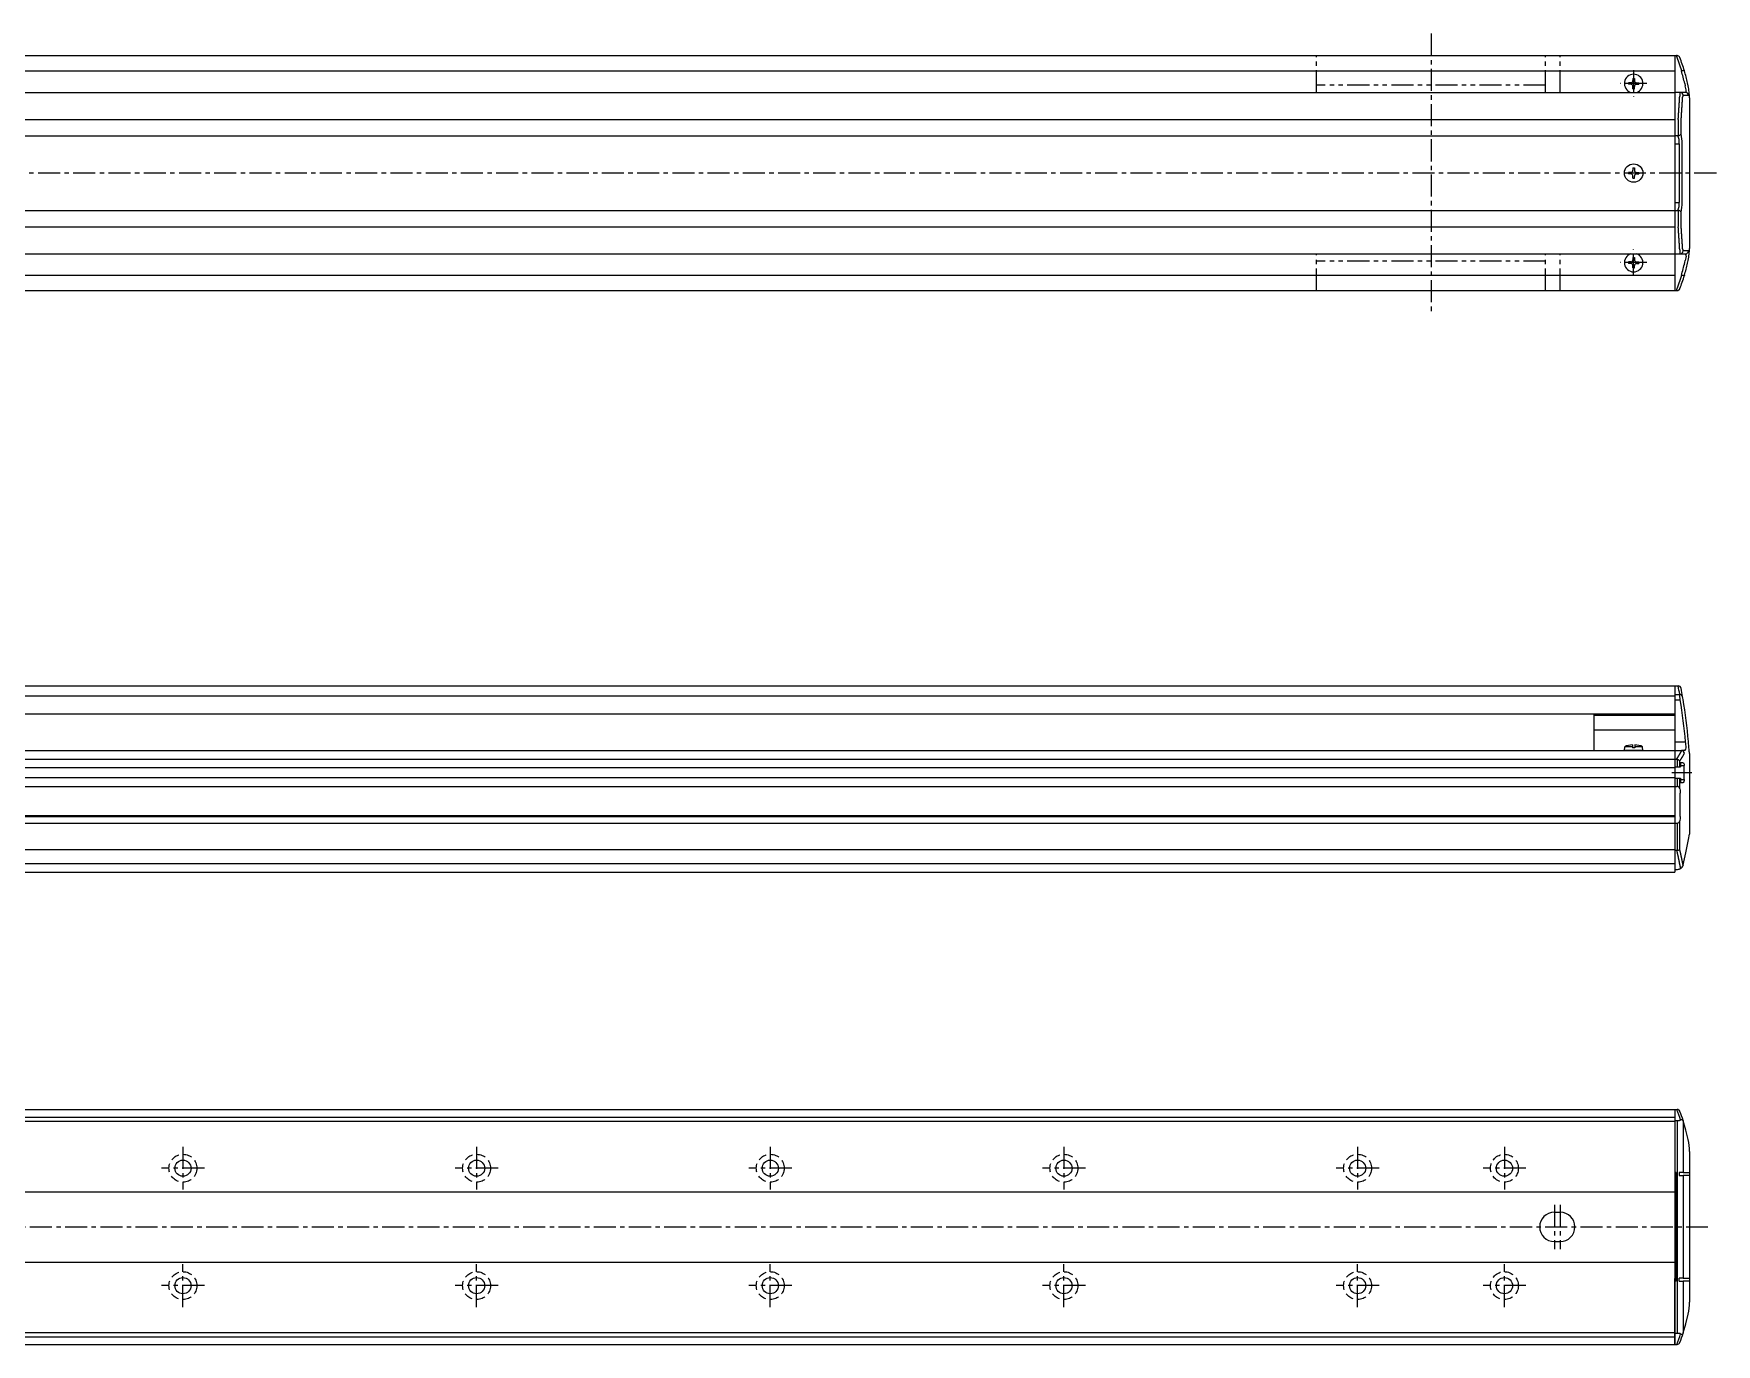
# Model space of a CAD drawing. Extents: x -463 to 683, y 41 to 537.
# Drawn here: x 110 to 683, y 90 to 537 of the extents above; entities that cross this region are included whole.
import ezdxf

# ---------------------------------------------------------------- set-up
doc = ezdxf.new("R2010")
doc.units = 0
for name, pattern in [('CENTER', [12, 7.5, -1.5, 1.5, -1.5]), ('DASHED', [4.5, 3, -1.5]), ('PHANTOM', [15, 7.5, -1.5, 1.5, -1.5, 1.5, -1.5])]:
    doc.linetypes.add(name, pattern=pattern)
doc.layers.get('0').update_dxf_attribs({"linetype": 'CONTINUOUS'})
doc.layers.add('CENTER', color=1, linetype='CENTER')

# ---------------------------------------------------------------- blocks, each defined once
blk = doc.blocks.new('DTL0004')
at = {"color": 0, "linetype": 'CONTINUOUS'}
for p, q in [((-3.15, 0), (-3.04, 1.3)), ((3.15, 0), (-3.15, 0)), ((-0.4, 1.3), (-3.04, 1.3)), ((-0.4, 1.89), (-0.4, 0.9)), ((0.4, 0.9), (-0.4, 0.9)), ((0.4, 1.89), (0.4, 0.9)), ((3.04, 1.3), (0.4, 1.3)), ((3.15, 0), (3.04, 1.3))]:
    blk.add_line(p, q, dxfattribs=at)
for start, end in [(92.87228, 112.35653), (67.64347, 87.12772)]:
    blk.add_arc((0, -6.08), 7.98, start, end, dxfattribs=at)
at = {"color": 0}
blk.add_point((0, 0), dxfattribs=at)
blk.add_point((0, 0), dxfattribs=at)

msp = doc.modelspace()

# ---------------------------------------------------------------- linework, layer by layer
at = {"color": 7, "linetype": 'CONTINUOUS'}
for p, q in [((-263.52, 529.44), (668.48, 529.44)), ((668.48, 529.44), (668.48, 449.44)), ((668.48, 529.44), (669.07, 529.44)), ((669.26, 529.44), (669.07, 529.44)), ((-25.52, 524.24), (668.48, 524.24)), ((654.23, 521.69), (654.23, 520.93)), ((654.23, 521.69), (654.73, 521.69)), ((654.73, 521.69), (654.73, 520.93)), ((670.87, 524.26), (670.73, 524.24)), ((-263.52, 516.94), (668.48, 516.94)), ((-25.52, 516.94), (668.48, 516.94)), ((652.73, 520.19), (652.73, 519.69)), ((653.48, 520.19), (652.73, 520.19)), ((653.48, 519.69), (652.73, 519.69)), ((654.23, 518.19), (654.23, 518.94)), ((654.23, 518.19), (654.73, 518.19)), ((654.73, 518.19), (654.73, 518.94)), ((655.48, 520.19), (656.23, 520.19)), ((655.48, 519.69), (656.23, 519.69)), ((656.23, 520.19), (656.23, 519.69)), ((672.15, 516.94), (668.48, 516.94)), ((671.32, 515.94), (673.15, 515.94)), ((671.87, 519.94), (672.08, 519.2)), ((673.06, 519.16), (672.85, 520.16)), ((673.39, 517.05), (673.38, 517.06)), ((673.48, 515.09), (673.48, 463.79)), ((-263.52, 507.71), (668.48, 507.71)), ((669.66, 507.69), (669.67, 507.69)), ((669.67, 507.69), (669.67, 502.19)), ((670.66, 502.78), (670.66, 507.51)), ((-263.52, 502.17), (668.48, 502.17)), ((668.48, 502.19), (669.56, 502.19)), ((668.48, 499.44), (670, 499.44)), ((669.67, 502.19), (669.56, 502.19)), ((670, 499.44), (670, 479.44)), ((670.98, 479.44), (670.98, 499.44)), ((652.73, 489.69), (652.73, 489.19)), ((653.48, 489.69), (652.73, 489.69)), ((653.48, 489.19), (652.73, 489.19)), ((654.23, 491.19), (654.23, 490.43)), ((654.23, 491.19), (654.73, 491.19)), ((654.23, 487.69), (654.23, 488.44)), ((654.23, 487.69), (654.73, 487.69)), ((654.73, 491.19), (654.73, 490.43)), ((654.73, 487.69), (654.73, 488.44)), ((655.48, 489.69), (656.23, 489.69)), ((655.48, 489.19), (656.23, 489.19)), ((656.23, 489.69), (656.23, 489.19)), ((-263.52, 476.7), (668.48, 476.7)), ((668.48, 479.44), (670, 479.44)), ((668.48, 476.69), (669.56, 476.69)), ((669.56, 476.69), (669.67, 476.68)), ((669.67, 476.68), (669.67, 471.19)), ((670.66, 471.36), (670.66, 476.1)), ((-263.52, 471.17), (668.48, 471.17)), ((669.67, 471.19), (669.66, 471.19)), ((-261.52, 461.94), (670.48, 461.94)), ((-25.52, 461.94), (668.48, 461.94)), ((652.73, 459.19), (652.73, 458.69)), ((653.48, 459.19), (652.73, 459.19)), ((653.48, 458.69), (652.73, 458.69)), ((654.23, 460.69), (654.23, 459.93)), ((654.23, 460.69), (654.73, 460.69)), ((654.73, 460.69), (654.73, 459.93)), ((655.48, 459.19), (656.23, 459.19)), ((655.48, 458.69), (656.23, 458.69)), ((656.23, 459.19), (656.23, 458.69)), ((668.48, 461.94), (672.15, 461.94)), ((673.15, 462.94), (671.32, 462.94)), ((671.87, 458.94), (672.08, 459.67)), ((672.85, 458.72), (673.06, 459.71)), ((673.38, 461.81), (673.39, 461.82)), ((-25.52, 454.64), (668.48, 454.64)), ((654.23, 457.19), (654.23, 457.94)), ((654.23, 457.19), (654.73, 457.19)), ((654.73, 457.19), (654.73, 457.94)), ((670.87, 454.61), (670.73, 454.63)), ((-263.52, 449.44), (668.48, 449.44)), ((668.48, 449.44), (669.07, 449.44)), ((669.07, 449.44), (669.26, 449.44)), ((-25.52, 314.76), (668.48, 314.76)), ((-25.52, 311.4), (668.48, 311.4)), ((668.48, 314.76), (668.48, 252.26)), ((668.48, 314.76), (668.48, 305.26)), ((668.48, 314.76), (669.66, 314.76)), ((668.48, 314.76), (668.48, 305.26)), ((668.48, 311.87), (670.18, 311.87)), ((668.48, 309.99), (670.33, 309.99)), ((669.67, 314.76), (669.66, 314.76)), ((-25.52, 305.26), (668.48, 305.26)), ((640.98, 305.26), (640.98, 292.76)), ((640.98, 304.79), (668.48, 304.79)), ((640.98, 299.8), (668.48, 299.8)), ((-263.52, 292.76), (668.48, 292.76)), ((668.48, 295.76), (672.15, 295.76)), ((668.48, 292.76), (670.73, 292.76)), ((668.48, 292.76), (668.48, 251.26)), ((671.87, 292.76), (670.73, 292.76)), ((670.73, 292.76), (670.87, 292.75)), ((672.08, 292.85), (671.87, 292.76)), ((673.38, 293.08), (673.39, 293.06)), ((-263.52, 289.76), (668.48, 289.76)), ((-263.52, 287.01), (668.48, 287.01)), ((668.48, 289.76), (669.07, 289.76)), ((668.48, 287.16), (670.45, 287.16)), ((669.07, 289.76), (669.26, 289.74)), ((669.26, 289.74), (669.26, 287.16)), ((670.2, 287.16), (670.2, 289.18)), ((671.4, 288.61), (670.45, 288.61)), ((670.45, 288.61), (670.45, 287.16)), ((670.45, 287.61), (671.71, 287.61)), ((671.71, 282.91), (671.71, 287.61)), ((673.48, 291.76), (673.48, 264.26)), ((-263.52, 283.51), (668.48, 283.51)), ((668.48, 283.36), (670.45, 283.36)), ((669.26, 283.36), (669.26, 280.49)), ((670.2, 279.69), (670.2, 283.36)), ((670.45, 283.36), (670.45, 281.91)), ((670.45, 282.91), (671.71, 282.91)), ((670.45, 281.91), (671.4, 281.91)), ((-263.52, 280.49), (668.48, 280.49)), ((668.48, 280.49), (669.26, 280.49)), ((670.34, 270.26), (670.34, 278.26)), ((-263.52, 270.56), (668.48, 270.56)), ((-263.52, 270.26), (668.48, 270.26)), ((-263.52, 268.02), (668.48, 268.02)), ((668.48, 268.02), (669.26, 268.02)), ((669.26, 268.02), (669.26, 258.76)), ((670.2, 259.03), (670.2, 268.83)), ((-263.52, 259.03), (668.48, 259.03)), ((668.48, 258.76), (669.21, 258.76)), ((669.26, 258.76), (669.21, 258.76)), ((-263.52, 254.26), (668.48, 254.26)), ((668.48, 252.26), (669.43, 252.26)), ((671.37, 253.79), (671.33, 253.65)), ((-263.52, 251.26), (668.48, 251.26)), ((-263.52, 170.47), (668.48, 170.47)), ((-263.52, 167.87), (668.48, 167.87)), ((-263.52, 166.47), (668.48, 166.47)), ((668.48, 170.47), (668.48, 90.47)), ((668.48, 170.47), (668.48, 148.02)), ((668.48, 170.47), (669.21, 170.47)), ((668.48, 166.72), (669.43, 166.72)), ((669.21, 170.47), (669.26, 170.47)), ((669.43, 94.23), (669.43, 166.72)), ((671.33, 166.68), (671.37, 166.56)), ((671.37, 166.56), (671.37, 148.97)), ((673.48, 156.12), (673.48, 104.82)), ((668.93, 148.97), (668.48, 148.97)), ((668.48, 148.02), (668.93, 148.02)), ((668.93, 148.97), (668.93, 111.97)), ((671.37, 148.97), (669.98, 148.97)), ((669.98, 148.97), (669.98, 147.97)), ((669.98, 147.97), (671.37, 147.97)), ((671.37, 148.97), (673.31, 148.97)), ((671.37, 147.97), (671.37, 112.97)), ((673.31, 147.97), (671.37, 147.97)), ((673.31, 148.97), (673.48, 148.92)), ((673.48, 147.91), (673.31, 147.97)), ((-263.52, 142.47), (668.48, 142.47)), ((627.48, 135.47), (629.48, 135.47)), ((627.48, 125.47), (629.48, 125.47)), ((-263.52, 118.47), (668.48, 118.47)), ((668.93, 112.93), (668.48, 112.92)), ((668.48, 90.47), (668.48, 112.92)), ((668.93, 111.97), (668.48, 111.97)), ((671.37, 112.97), (669.98, 112.97)), ((669.98, 111.97), (669.98, 112.97)), ((669.98, 111.97), (671.37, 111.97)), ((671.37, 112.97), (673.31, 112.97)), ((671.37, 111.97), (671.37, 94.39)), ((673.31, 111.97), (671.37, 111.97)), ((673.31, 112.97), (673.48, 113.04)), ((673.48, 112.03), (673.31, 111.97)), ((-263.52, 94.47), (668.48, 94.47)), ((-263.52, 93.07), (668.48, 93.07)), ((668.48, 94.23), (669.43, 94.23)), ((671.37, 94.39), (671.33, 94.27)), ((-263.52, 90.47), (668.48, 90.47)), ((668.48, 90.47), (669.21, 90.47)), ((669.26, 90.47), (669.21, 90.47))]:
    msp.add_line(p, q, dxfattribs=at)
at = {"color": 3, "linetype": 'PHANTOM'}
for p, q in [((546.48, 516.94), (546.48, 529.44)), ((624.48, 516.94), (624.48, 529.44)), ((629.48, 516.94), (629.48, 529.44)), ((624.48, 519.44), (546.48, 519.44)), ((546.48, 449.44), (546.48, 461.94)), ((624.48, 459.44), (546.48, 459.44)), ((624.48, 449.44), (624.48, 461.94)), ((629.48, 449.44), (629.48, 461.94))]:
    msp.add_line(p, q, dxfattribs=at)
at = {"color": 7, "linetype": 'CONTINUOUS'}
for points in [[(671.77, 524.26), (671.77, 524.26), (671.75, 524.28), (671.65, 524.34), (671.45, 524.35), (671.18, 524.32), (670.87, 524.26)], [(672.39, 517.74), (672.29, 518.3), (672.08, 519.2)], [(672.39, 461.13), (672.29, 460.57), (672.08, 459.67)], [(671.77, 454.61), (671.77, 454.61), (671.75, 454.59), (671.65, 454.53), (671.45, 454.52), (671.18, 454.55), (670.87, 454.61)], [(670.33, 309.99), (670.3, 310.42), (670.25, 311.04), (670.2, 311.54), (670.18, 311.87)], [(672.08, 292.85), (672.29, 293.25), (672.39, 293.71)], [(671.4, 288.61), (671.41, 288.61), (671.51, 288.54), (671.6, 288.37), (671.67, 288.13), (671.71, 287.83), (671.71, 287.61)], [(671.71, 282.91), (671.71, 282.81), (671.68, 282.49), (671.62, 282.2), (671.53, 282), (671.42, 281.91), (671.4, 281.91)], [(670.2, 279.69), (670.28, 279.2), (670.34, 278.26)], [(670.34, 270.26), (670.32, 269.71), (670.2, 268.83)], [(671.37, 253.79), (672.29, 257.88), (673.06, 261.84)], [(671.33, 166.68), (671.28, 166.78), (671.14, 166.91), (670.88, 166.97), (670.49, 166.9)], [(673.06, 160.2), (672.29, 163.47), (671.37, 166.56)], [(671.37, 94.39), (672.29, 97.48), (673.06, 100.75)], [(670.49, 94.05), (670.7, 93.99), (671, 93.99), (671.23, 94.1), (671.33, 94.27)]]:
    msp.add_lwpolyline(points, dxfattribs=at)
for points in [[(669.66, 507.68, 0), (669.67, 507.75, 0), (669.67, 507.81, 0), (669.68, 507.87, 0), (669.68, 507.93, 0), (669.68, 507.99, 0), (669.69, 508.06, 0), (669.69, 508.12, 0), (669.7, 508.18, 0), (669.7, 508.24, 0), (669.7, 508.3, 0), (669.71, 508.37, 0), (669.71, 508.43, 0), (669.72, 508.49, 0), (669.72, 508.55, 0), (669.73, 508.61, 0), (669.73, 508.68, 0), (669.73, 508.74, 0), (669.74, 508.8, 0), (669.74, 508.86, 0), (669.75, 508.92, 0), (669.75, 508.99, 0), (669.75, 509.05, 0), (669.76, 509.11, 0), (669.76, 509.17, 0), (669.77, 509.23, 0), (669.77, 509.29, 0), (669.77, 509.36, 0), (669.78, 509.42, 0), (669.78, 509.48, 0), (669.79, 509.54, 0), (669.79, 509.6, 0), (669.8, 509.67, 0), (669.8, 509.73, 0), (669.8, 509.79, 0), (669.81, 509.85, 0), (669.81, 509.91, 0), (669.82, 509.98, 0), (669.82, 510.04, 0), (669.82, 510.1, 0), (669.83, 510.16, 0), (669.83, 510.22, 0), (669.84, 510.29, 0), (669.84, 510.35, 0), (669.84, 510.41, 0), (669.85, 510.47, 0), (669.85, 510.53, 0), (669.86, 510.6, 0), (669.86, 510.66, 0), (669.86, 510.72, 0), (669.87, 510.78, 0), (669.87, 510.84, 0), (669.88, 510.91, 0), (669.88, 510.97, 0), (669.88, 511.03, 0), (669.89, 511.09, 0), (669.89, 511.15, 0), (669.9, 511.22, 0), (669.9, 511.28, 0), (669.9, 511.34, 0), (669.91, 511.4, 0), (669.91, 511.46, 0), (669.92, 511.53, 0), (669.92, 511.59, 0), (669.92, 511.65, 0), (669.93, 511.71, 0), (669.93, 511.77, 0), (669.94, 511.84, 0), (669.94, 511.9, 0), (669.94, 511.96, 0), (669.95, 512.02, 0), (669.95, 512.08, 0), (669.96, 512.15, 0), (669.96, 512.21, 0), (669.96, 512.27, 0), (669.97, 512.33, 0), (669.97, 512.39, 0), (669.98, 512.46, 0), (669.98, 512.52, 0), (669.98, 512.58, 0), (669.99, 512.64, 0), (669.99, 512.7, 0), (670, 512.77, 0), (670, 512.83, 0), (670, 512.89, 0), (670.01, 512.95, 0), (670.01, 513.01, 0), (670.02, 513.08, 0), (670.02, 513.14, 0), (670.02, 513.2, 0), (670.03, 513.26, 0), (670.03, 513.32, 0), (670.04, 513.39, 0), (670.04, 513.45, 0), (670.04, 513.51, 0), (670.05, 513.57, 0), (670.05, 513.63, 0), (670.06, 513.7, 0), (670.06, 513.76, 0), (670.06, 513.82, 0), (670.07, 513.88, 0), (670.07, 513.94, 0), (670.07, 514.01, 0), (670.08, 514.07, 0), (670.08, 514.13, 0), (670.09, 514.19, 0), (670.09, 514.25, 0), (670.09, 514.32, 0), (670.1, 514.38, 0), (670.1, 514.44, 0), (670.11, 514.5, 0), (670.11, 514.56, 0), (670.11, 514.63, 0), (670.12, 514.69, 0), (670.12, 514.75, 0), (670.13, 514.81, 0), (670.13, 514.87, 0), (670.13, 514.94, 0), (670.14, 515, 0), (670.14, 515.06, 0), (670.14, 515.12, 0), (670.15, 515.18, 0), (670.15, 515.25, 0), (670.16, 515.31, 0), (670.16, 515.37, 0), (670.16, 515.43, 0), (670.17, 515.49, 0), (670.17, 515.56, 0), (670.18, 515.62, 0)], [(670.66, 507.51, 0), (670.66, 507.57, 0), (670.67, 507.63, 0), (670.67, 507.69, 0), (670.67, 507.75, 0), (670.68, 507.81, 0), (670.68, 507.87, 0), (670.69, 507.93, 0), (670.69, 507.99, 0), (670.69, 508.05, 0), (670.7, 508.11, 0), (670.7, 508.18, 0), (670.71, 508.24, 0), (670.71, 508.3, 0), (670.72, 508.36, 0), (670.72, 508.42, 0), (670.72, 508.48, 0), (670.73, 508.54, 0), (670.73, 508.6, 0), (670.74, 508.66, 0), (670.74, 508.72, 0), (670.74, 508.78, 0), (670.75, 508.84, 0), (670.75, 508.9, 0), (670.76, 508.96, 0), (670.76, 509.02, 0), (670.76, 509.08, 0), (670.77, 509.15, 0), (670.77, 509.21, 0), (670.78, 509.27, 0), (670.78, 509.33, 0), (670.78, 509.39, 0), (670.79, 509.45, 0), (670.79, 509.51, 0), (670.8, 509.57, 0), (670.8, 509.63, 0), (670.8, 509.69, 0), (670.81, 509.75, 0), (670.81, 509.81, 0), (670.82, 509.87, 0), (670.82, 509.93, 0), (670.82, 509.99, 0), (670.83, 510.06, 0), (670.83, 510.12, 0), (670.84, 510.18, 0), (670.84, 510.24, 0), (670.84, 510.3, 0), (670.85, 510.36, 0), (670.85, 510.42, 0), (670.86, 510.48, 0), (670.86, 510.54, 0), (670.86, 510.6, 0), (670.87, 510.66, 0), (670.87, 510.72, 0), (670.88, 510.78, 0), (670.88, 510.84, 0), (670.88, 510.9, 0), (670.89, 510.97, 0), (670.89, 511.03, 0), (670.9, 511.09, 0), (670.9, 511.15, 0), (670.9, 511.21, 0), (670.91, 511.27, 0), (670.91, 511.33, 0), (670.91, 511.39, 0), (670.92, 511.45, 0), (670.92, 511.51, 0), (670.93, 511.57, 0), (670.93, 511.63, 0), (670.93, 511.69, 0), (670.94, 511.75, 0), (670.94, 511.82, 0), (670.95, 511.88, 0), (670.95, 511.94, 0), (670.95, 512, 0), (670.96, 512.06, 0), (670.96, 512.12, 0), (670.97, 512.18, 0), (670.97, 512.24, 0), (670.97, 512.3, 0), (670.98, 512.36, 0), (670.98, 512.42, 0), (670.99, 512.48, 0), (670.99, 512.54, 0), (670.99, 512.6, 0), (671, 512.67, 0), (671, 512.73, 0), (671, 512.79, 0), (671.01, 512.85, 0), (671.01, 512.91, 0), (671.02, 512.97, 0), (671.02, 513.03, 0), (671.02, 513.09, 0), (671.03, 513.15, 0), (671.03, 513.21, 0), (671.04, 513.27, 0), (671.04, 513.33, 0), (671.04, 513.39, 0), (671.05, 513.45, 0), (671.05, 513.52, 0), (671.05, 513.58, 0), (671.06, 513.64, 0), (671.06, 513.7, 0), (671.07, 513.76, 0), (671.07, 513.82, 0), (671.07, 513.88, 0), (671.08, 513.94, 0), (671.08, 514, 0), (671.09, 514.06, 0), (671.09, 514.12, 0), (671.09, 514.18, 0), (671.1, 514.24, 0), (671.1, 514.3, 0), (671.1, 514.37, 0), (671.11, 514.43, 0), (671.11, 514.49, 0), (671.12, 514.55, 0), (671.12, 514.61, 0), (671.12, 514.67, 0), (671.13, 514.73, 0), (671.13, 514.79, 0), (671.13, 514.85, 0), (671.14, 514.91, 0), (671.14, 514.97, 0), (671.15, 515.03, 0), (671.15, 515.09, 0), (671.15, 515.16, 0), (671.16, 515.22, 0), (671.16, 515.28, 0)], [(670.18, 463.25, 0), (670.17, 463.31, 0), (670.17, 463.38, 0), (670.16, 463.44, 0), (670.16, 463.5, 0), (670.16, 463.56, 0), (670.15, 463.62, 0), (670.15, 463.69, 0), (670.14, 463.75, 0), (670.14, 463.81, 0), (670.14, 463.87, 0), (670.13, 463.93, 0), (670.13, 464, 0), (670.13, 464.06, 0), (670.12, 464.12, 0), (670.12, 464.18, 0), (670.11, 464.24, 0), (670.11, 464.31, 0), (670.11, 464.37, 0), (670.1, 464.43, 0), (670.1, 464.49, 0), (670.09, 464.55, 0), (670.09, 464.62, 0), (670.09, 464.68, 0), (670.08, 464.74, 0), (670.08, 464.8, 0), (670.07, 464.86, 0), (670.07, 464.93, 0), (670.07, 464.99, 0), (670.06, 465.05, 0), (670.06, 465.11, 0), (670.06, 465.17, 0), (670.05, 465.24, 0), (670.05, 465.3, 0), (670.04, 465.36, 0), (670.04, 465.42, 0), (670.04, 465.48, 0), (670.03, 465.55, 0), (670.03, 465.61, 0), (670.02, 465.67, 0), (670.02, 465.73, 0), (670.02, 465.79, 0), (670.01, 465.86, 0), (670.01, 465.92, 0), (670, 465.98, 0), (670, 466.04, 0), (670, 466.1, 0), (669.99, 466.17, 0), (669.99, 466.23, 0), (669.98, 466.29, 0), (669.98, 466.35, 0), (669.98, 466.41, 0), (669.97, 466.48, 0), (669.97, 466.54, 0), (669.96, 466.6, 0), (669.96, 466.66, 0), (669.96, 466.72, 0), (669.95, 466.79, 0), (669.95, 466.85, 0), (669.94, 466.91, 0), (669.94, 466.97, 0), (669.94, 467.03, 0), (669.93, 467.1, 0), (669.93, 467.16, 0), (669.92, 467.22, 0), (669.92, 467.28, 0), (669.92, 467.34, 0), (669.91, 467.41, 0), (669.91, 467.47, 0), (669.9, 467.53, 0), (669.9, 467.59, 0), (669.9, 467.65, 0), (669.89, 467.72, 0), (669.89, 467.78, 0), (669.88, 467.84, 0), (669.88, 467.9, 0), (669.88, 467.96, 0), (669.87, 468.03, 0), (669.87, 468.09, 0), (669.86, 468.15, 0), (669.86, 468.21, 0), (669.86, 468.27, 0), (669.85, 468.34, 0), (669.85, 468.4, 0), (669.84, 468.46, 0), (669.84, 468.52, 0), (669.84, 468.58, 0), (669.83, 468.65, 0), (669.83, 468.71, 0), (669.82, 468.77, 0), (669.82, 468.83, 0), (669.82, 468.89, 0), (669.81, 468.96, 0), (669.81, 469.02, 0), (669.8, 469.08, 0), (669.8, 469.14, 0), (669.8, 469.2, 0), (669.79, 469.27, 0), (669.79, 469.33, 0), (669.78, 469.39, 0), (669.78, 469.45, 0), (669.77, 469.51, 0), (669.77, 469.58, 0), (669.77, 469.64, 0), (669.76, 469.7, 0), (669.76, 469.76, 0), (669.75, 469.82, 0), (669.75, 469.88, 0), (669.75, 469.95, 0), (669.74, 470.01, 0), (669.74, 470.07, 0), (669.73, 470.13, 0), (669.73, 470.19, 0), (669.73, 470.26, 0), (669.72, 470.32, 0), (669.72, 470.38, 0), (669.71, 470.44, 0), (669.71, 470.5, 0), (669.7, 470.57, 0), (669.7, 470.63, 0), (669.7, 470.69, 0), (669.69, 470.75, 0), (669.69, 470.81, 0), (669.68, 470.88, 0), (669.68, 470.94, 0), (669.68, 471, 0), (669.67, 471.06, 0), (669.67, 471.12, 0), (669.66, 471.18, 0)], [(671.16, 463.59, 0), (671.16, 463.65, 0), (671.15, 463.71, 0), (671.15, 463.78, 0), (671.15, 463.84, 0), (671.14, 463.9, 0), (671.14, 463.96, 0), (671.13, 464.02, 0), (671.13, 464.08, 0), (671.13, 464.14, 0), (671.12, 464.2, 0), (671.12, 464.26, 0), (671.12, 464.32, 0), (671.11, 464.38, 0), (671.11, 464.44, 0), (671.1, 464.5, 0), (671.1, 464.57, 0), (671.1, 464.63, 0), (671.09, 464.69, 0), (671.09, 464.75, 0), (671.09, 464.81, 0), (671.08, 464.87, 0), (671.08, 464.93, 0), (671.07, 464.99, 0), (671.07, 465.05, 0), (671.07, 465.11, 0), (671.06, 465.17, 0), (671.06, 465.23, 0), (671.05, 465.29, 0), (671.05, 465.35, 0), (671.05, 465.42, 0), (671.04, 465.48, 0), (671.04, 465.54, 0), (671.04, 465.6, 0), (671.03, 465.66, 0), (671.03, 465.72, 0), (671.02, 465.78, 0), (671.02, 465.84, 0), (671.02, 465.9, 0), (671.01, 465.96, 0), (671.01, 466.02, 0), (671, 466.08, 0), (671, 466.14, 0), (671, 466.2, 0), (670.99, 466.27, 0), (670.99, 466.33, 0), (670.99, 466.39, 0), (670.98, 466.45, 0), (670.98, 466.51, 0), (670.97, 466.57, 0), (670.97, 466.63, 0), (670.97, 466.69, 0), (670.96, 466.75, 0), (670.96, 466.81, 0), (670.95, 466.87, 0), (670.95, 466.93, 0), (670.95, 466.99, 0), (670.94, 467.05, 0), (670.94, 467.12, 0), (670.93, 467.18, 0), (670.93, 467.24, 0), (670.93, 467.3, 0), (670.92, 467.36, 0), (670.92, 467.42, 0), (670.91, 467.48, 0), (670.91, 467.54, 0), (670.91, 467.6, 0), (670.9, 467.66, 0), (670.9, 467.72, 0), (670.9, 467.78, 0), (670.89, 467.84, 0), (670.89, 467.9, 0), (670.88, 467.97, 0), (670.88, 468.03, 0), (670.88, 468.09, 0), (670.87, 468.15, 0), (670.87, 468.21, 0), (670.86, 468.27, 0), (670.86, 468.33, 0), (670.86, 468.39, 0), (670.85, 468.45, 0), (670.85, 468.51, 0), (670.84, 468.57, 0), (670.84, 468.63, 0), (670.84, 468.69, 0), (670.83, 468.75, 0), (670.83, 468.81, 0), (670.82, 468.88, 0), (670.82, 468.94, 0), (670.82, 469, 0), (670.81, 469.06, 0), (670.81, 469.12, 0), (670.8, 469.18, 0), (670.8, 469.24, 0), (670.8, 469.3, 0), (670.79, 469.36, 0), (670.79, 469.42, 0), (670.78, 469.48, 0), (670.78, 469.54, 0), (670.78, 469.6, 0), (670.77, 469.66, 0), (670.77, 469.72, 0), (670.76, 469.78, 0), (670.76, 469.85, 0), (670.76, 469.91, 0), (670.75, 469.97, 0), (670.75, 470.03, 0), (670.74, 470.09, 0), (670.74, 470.15, 0), (670.74, 470.21, 0), (670.73, 470.27, 0), (670.73, 470.33, 0), (670.72, 470.39, 0), (670.72, 470.45, 0), (670.72, 470.51, 0), (670.71, 470.57, 0), (670.71, 470.63, 0), (670.7, 470.69, 0), (670.7, 470.76, 0), (670.69, 470.82, 0), (670.69, 470.88, 0), (670.69, 470.94, 0), (670.68, 471, 0), (670.68, 471.06, 0), (670.67, 471.12, 0), (670.67, 471.18, 0), (670.67, 471.24, 0), (670.66, 471.3, 0), (670.66, 471.36, 0)], [(669.07, 289.76, 0), (669.08, 289.78, 0), (669.1, 289.8, 0), (669.11, 289.83, 0), (669.13, 289.85, 0), (669.15, 289.87, 0), (669.16, 289.9, 0), (669.18, 289.92, 0), (669.19, 289.94, 0), (669.21, 289.96, 0), (669.22, 289.99, 0), (669.24, 290.01, 0), (669.26, 290.03, 0), (669.27, 290.06, 0), (669.29, 290.08, 0), (669.3, 290.1, 0), (669.32, 290.13, 0), (669.33, 290.15, 0), (669.35, 290.17, 0), (669.36, 290.19, 0), (669.38, 290.22, 0), (669.4, 290.24, 0), (669.41, 290.26, 0), (669.43, 290.29, 0), (669.44, 290.31, 0), (669.46, 290.33, 0), (669.47, 290.36, 0), (669.49, 290.38, 0), (669.5, 290.4, 0), (669.52, 290.43, 0), (669.53, 290.45, 0), (669.55, 290.47, 0), (669.56, 290.5, 0), (669.58, 290.52, 0), (669.59, 290.54, 0), (669.61, 290.57, 0), (669.62, 290.59, 0), (669.64, 290.61, 0), (669.65, 290.63, 0), (669.67, 290.66, 0), (669.68, 290.68, 0), (669.7, 290.7, 0), (669.71, 290.73, 0), (669.73, 290.75, 0), (669.74, 290.77, 0), (669.76, 290.8, 0), (669.77, 290.82, 0), (669.79, 290.84, 0), (669.8, 290.87, 0), (669.81, 290.89, 0), (669.83, 290.91, 0), (669.84, 290.94, 0), (669.86, 290.96, 0), (669.87, 290.98, 0), (669.89, 291.01, 0), (669.9, 291.03, 0), (669.92, 291.05, 0), (669.93, 291.08, 0), (669.94, 291.1, 0), (669.96, 291.12, 0), (669.97, 291.15, 0), (669.99, 291.17, 0), (670, 291.19, 0), (670.02, 291.22, 0), (670.03, 291.24, 0), (670.04, 291.26, 0), (670.06, 291.29, 0), (670.07, 291.31, 0), (670.09, 291.33, 0), (670.1, 291.36, 0), (670.11, 291.38, 0), (670.13, 291.4, 0), (670.14, 291.43, 0), (670.16, 291.45, 0), (670.17, 291.47, 0), (670.18, 291.5, 0), (670.2, 291.52, 0), (670.21, 291.54, 0), (670.22, 291.57, 0), (670.24, 291.59, 0), (670.25, 291.61, 0), (670.27, 291.64, 0), (670.28, 291.66, 0), (670.29, 291.69, 0), (670.31, 291.71, 0), (670.32, 291.73, 0), (670.33, 291.76, 0), (670.35, 291.78, 0), (670.36, 291.8, 0), (670.37, 291.83, 0), (670.39, 291.85, 0), (670.4, 291.87, 0), (670.41, 291.9, 0), (670.43, 291.92, 0), (670.44, 291.94, 0), (670.45, 291.97, 0), (670.47, 291.99, 0), (670.48, 292.01, 0), (670.49, 292.04, 0), (670.51, 292.06, 0), (670.52, 292.08, 0), (670.53, 292.11, 0), (670.54, 292.13, 0), (670.56, 292.16, 0), (670.57, 292.18, 0), (670.58, 292.2, 0), (670.6, 292.23, 0), (670.61, 292.25, 0), (670.62, 292.27, 0), (670.64, 292.3, 0), (670.65, 292.32, 0), (670.66, 292.34, 0), (670.67, 292.37, 0), (670.69, 292.39, 0), (670.7, 292.42, 0), (670.71, 292.44, 0), (670.72, 292.46, 0), (670.74, 292.49, 0), (670.75, 292.51, 0), (670.76, 292.53, 0), (670.77, 292.56, 0), (670.79, 292.58, 0), (670.8, 292.6, 0), (670.81, 292.63, 0), (670.82, 292.65, 0), (670.84, 292.68, 0), (670.85, 292.7, 0), (670.86, 292.72, 0), (670.87, 292.75, 0)], [(670.2, 289.18, 0), (670.21, 289.2, 0), (670.22, 289.22, 0), (670.24, 289.24, 0), (670.25, 289.26, 0), (670.26, 289.28, 0), (670.28, 289.3, 0), (670.29, 289.32, 0), (670.3, 289.34, 0), (670.32, 289.36, 0), (670.33, 289.38, 0), (670.35, 289.4, 0), (670.36, 289.42, 0), (670.37, 289.44, 0), (670.39, 289.46, 0), (670.4, 289.48, 0), (670.41, 289.5, 0), (670.43, 289.52, 0), (670.44, 289.54, 0), (670.45, 289.56, 0), (670.47, 289.58, 0), (670.48, 289.6, 0), (670.49, 289.62, 0), (670.5, 289.64, 0), (670.52, 289.66, 0), (670.53, 289.68, 0), (670.54, 289.7, 0), (670.56, 289.72, 0), (670.57, 289.74, 0), (670.58, 289.76, 0), (670.6, 289.78, 0), (670.61, 289.8, 0), (670.62, 289.82, 0), (670.64, 289.84, 0), (670.65, 289.86, 0), (670.66, 289.88, 0), (670.67, 289.9, 0), (670.69, 289.92, 0), (670.7, 289.94, 0), (670.71, 289.96, 0), (670.73, 289.98, 0), (670.74, 290, 0), (670.75, 290.02, 0), (670.76, 290.04, 0), (670.78, 290.06, 0), (670.79, 290.08, 0), (670.8, 290.1, 0), (670.81, 290.12, 0), (670.83, 290.14, 0), (670.84, 290.16, 0), (670.85, 290.18, 0), (670.87, 290.2, 0), (670.88, 290.22, 0), (670.89, 290.24, 0), (670.9, 290.26, 0), (670.92, 290.28, 0), (670.93, 290.3, 0), (670.94, 290.32, 0), (670.95, 290.34, 0), (670.96, 290.36, 0), (670.98, 290.38, 0), (670.99, 290.4, 0), (671, 290.42, 0), (671.01, 290.44, 0), (671.03, 290.46, 0), (671.04, 290.48, 0), (671.05, 290.5, 0), (671.06, 290.52, 0), (671.08, 290.54, 0), (671.09, 290.56, 0), (671.1, 290.58, 0), (671.11, 290.6, 0), (671.12, 290.62, 0), (671.14, 290.64, 0), (671.15, 290.66, 0), (671.16, 290.68, 0), (671.17, 290.7, 0), (671.18, 290.72, 0), (671.2, 290.74, 0), (671.21, 290.76, 0), (671.22, 290.78, 0), (671.23, 290.8, 0), (671.24, 290.82, 0), (671.26, 290.84, 0), (671.27, 290.86, 0), (671.28, 290.88, 0), (671.29, 290.9, 0), (671.3, 290.92, 0), (671.31, 290.94, 0), (671.33, 290.96, 0), (671.34, 290.99, 0), (671.35, 291.01, 0), (671.36, 291.03, 0), (671.37, 291.05, 0), (671.38, 291.07, 0), (671.4, 291.09, 0), (671.41, 291.11, 0), (671.42, 291.13, 0), (671.43, 291.15, 0), (671.44, 291.17, 0), (671.45, 291.19, 0), (671.47, 291.21, 0), (671.48, 291.23, 0), (671.49, 291.25, 0), (671.5, 291.27, 0), (671.51, 291.29, 0), (671.52, 291.31, 0), (671.53, 291.33, 0), (671.54, 291.35, 0), (671.56, 291.37, 0), (671.57, 291.39, 0), (671.58, 291.41, 0), (671.59, 291.43, 0), (671.6, 291.45, 0), (671.61, 291.47, 0), (671.62, 291.49, 0), (671.63, 291.51, 0), (671.65, 291.53, 0), (671.66, 291.55, 0), (671.67, 291.57, 0), (671.68, 291.59, 0), (671.69, 291.61, 0), (671.7, 291.64, 0), (671.71, 291.66, 0), (671.72, 291.68, 0), (671.73, 291.7, 0), (671.74, 291.72, 0), (671.76, 291.74, 0), (671.77, 291.76, 0)], [(670.49, 252.56, 0), (670.48, 252.61, 0), (670.47, 252.66, 0), (670.46, 252.71, 0), (670.45, 252.76, 0), (670.44, 252.81, 0), (670.44, 252.86, 0), (670.43, 252.91, 0), (670.42, 252.96, 0), (670.41, 253, 0), (670.4, 253.05, 0), (670.39, 253.1, 0), (670.38, 253.15, 0), (670.37, 253.2, 0), (670.36, 253.25, 0), (670.35, 253.3, 0), (670.34, 253.35, 0), (670.33, 253.39, 0), (670.32, 253.44, 0), (670.32, 253.49, 0), (670.31, 253.54, 0), (670.3, 253.59, 0), (670.29, 253.64, 0), (670.28, 253.69, 0), (670.27, 253.74, 0), (670.26, 253.78, 0), (670.25, 253.83, 0), (670.24, 253.88, 0), (670.23, 253.93, 0), (670.22, 253.98, 0), (670.21, 254.03, 0), (670.2, 254.08, 0), (670.19, 254.13, 0), (670.18, 254.17, 0), (670.17, 254.22, 0), (670.16, 254.27, 0), (670.15, 254.32, 0), (670.14, 254.37, 0), (670.13, 254.42, 0), (670.13, 254.47, 0), (670.12, 254.51, 0), (670.11, 254.56, 0), (670.1, 254.61, 0), (670.09, 254.66, 0), (670.08, 254.71, 0), (670.07, 254.76, 0), (670.06, 254.81, 0), (670.05, 254.85, 0), (670.04, 254.9, 0), (670.03, 254.95, 0), (670.02, 255, 0), (670.01, 255.05, 0), (670, 255.1, 0), (669.99, 255.15, 0), (669.98, 255.19, 0), (669.97, 255.24, 0), (669.96, 255.29, 0), (669.95, 255.34, 0), (669.94, 255.39, 0), (669.93, 255.44, 0), (669.92, 255.48, 0), (669.91, 255.53, 0), (669.9, 255.58, 0), (669.89, 255.63, 0), (669.88, 255.68, 0), (669.87, 255.73, 0), (669.86, 255.78, 0), (669.85, 255.82, 0), (669.84, 255.87, 0), (669.83, 255.92, 0), (669.82, 255.97, 0), (669.81, 256.02, 0), (669.8, 256.07, 0), (669.79, 256.11, 0), (669.78, 256.16, 0), (669.77, 256.21, 0), (669.76, 256.26, 0), (669.75, 256.31, 0), (669.74, 256.36, 0), (669.73, 256.4, 0), (669.72, 256.45, 0), (669.71, 256.5, 0), (669.7, 256.55, 0), (669.69, 256.6, 0), (669.68, 256.64, 0), (669.67, 256.69, 0), (669.66, 256.74, 0), (669.65, 256.79, 0), (669.64, 256.84, 0), (669.63, 256.89, 0), (669.62, 256.93, 0), (669.61, 256.98, 0), (669.59, 257.03, 0), (669.58, 257.08, 0), (669.57, 257.13, 0), (669.56, 257.17, 0), (669.55, 257.22, 0), (669.54, 257.27, 0), (669.53, 257.32, 0), (669.52, 257.37, 0), (669.51, 257.42, 0), (669.5, 257.46, 0), (669.49, 257.51, 0), (669.48, 257.56, 0), (669.47, 257.61, 0), (669.46, 257.66, 0), (669.45, 257.7, 0), (669.44, 257.75, 0), (669.43, 257.8, 0), (669.42, 257.85, 0), (669.41, 257.9, 0), (669.4, 257.94, 0), (669.38, 257.99, 0), (669.37, 258.04, 0), (669.36, 258.09, 0), (669.35, 258.14, 0), (669.34, 258.18, 0), (669.33, 258.23, 0), (669.32, 258.28, 0), (669.31, 258.33, 0), (669.3, 258.37, 0), (669.29, 258.42, 0), (669.28, 258.47, 0), (669.27, 258.52, 0), (669.26, 258.57, 0), (669.24, 258.61, 0), (669.23, 258.66, 0), (669.22, 258.71, 0), (669.21, 258.76, 0)], [(671.33, 253.65, 0), (671.32, 253.69, 0), (671.31, 253.73, 0), (671.31, 253.78, 0), (671.3, 253.82, 0), (671.29, 253.86, 0), (671.28, 253.9, 0), (671.27, 253.94, 0), (671.27, 253.99, 0), (671.26, 254.03, 0), (671.25, 254.07, 0), (671.24, 254.11, 0), (671.23, 254.16, 0), (671.22, 254.2, 0), (671.22, 254.24, 0), (671.21, 254.28, 0), (671.2, 254.33, 0), (671.19, 254.37, 0), (671.18, 254.41, 0), (671.17, 254.45, 0), (671.17, 254.5, 0), (671.16, 254.54, 0), (671.15, 254.58, 0), (671.14, 254.62, 0), (671.13, 254.66, 0), (671.12, 254.71, 0), (671.11, 254.75, 0), (671.11, 254.79, 0), (671.1, 254.83, 0), (671.09, 254.88, 0), (671.08, 254.92, 0), (671.07, 254.96, 0), (671.06, 255, 0), (671.06, 255.04, 0), (671.05, 255.09, 0), (671.04, 255.13, 0), (671.03, 255.17, 0), (671.02, 255.21, 0), (671.01, 255.26, 0), (671, 255.3, 0), (671, 255.34, 0), (670.99, 255.38, 0), (670.98, 255.42, 0), (670.97, 255.47, 0), (670.96, 255.51, 0), (670.95, 255.55, 0), (670.94, 255.59, 0), (670.93, 255.63, 0), (670.93, 255.68, 0), (670.92, 255.72, 0), (670.91, 255.76, 0), (670.9, 255.8, 0), (670.89, 255.85, 0), (670.88, 255.89, 0), (670.87, 255.93, 0), (670.86, 255.97, 0), (670.86, 256.01, 0), (670.85, 256.06, 0), (670.84, 256.1, 0), (670.83, 256.14, 0), (670.82, 256.18, 0), (670.81, 256.22, 0), (670.8, 256.27, 0), (670.79, 256.31, 0), (670.79, 256.35, 0), (670.78, 256.39, 0), (670.77, 256.43, 0), (670.76, 256.48, 0), (670.75, 256.52, 0), (670.74, 256.56, 0), (670.73, 256.6, 0), (670.72, 256.64, 0), (670.71, 256.69, 0), (670.71, 256.73, 0), (670.7, 256.77, 0), (670.69, 256.81, 0), (670.68, 256.85, 0), (670.67, 256.9, 0), (670.66, 256.94, 0), (670.65, 256.98, 0), (670.64, 257.02, 0), (670.63, 257.06, 0), (670.62, 257.11, 0), (670.62, 257.15, 0), (670.61, 257.19, 0), (670.6, 257.23, 0), (670.59, 257.27, 0), (670.58, 257.31, 0), (670.57, 257.36, 0), (670.56, 257.4, 0), (670.55, 257.44, 0), (670.54, 257.48, 0), (670.53, 257.52, 0), (670.52, 257.57, 0), (670.51, 257.61, 0), (670.51, 257.65, 0), (670.5, 257.69, 0), (670.49, 257.73, 0), (670.48, 257.77, 0), (670.47, 257.82, 0), (670.46, 257.86, 0), (670.45, 257.9, 0), (670.44, 257.94, 0), (670.43, 257.98, 0), (670.42, 258.03, 0), (670.41, 258.07, 0), (670.4, 258.11, 0), (670.39, 258.15, 0), (670.39, 258.19, 0), (670.38, 258.23, 0), (670.37, 258.28, 0), (670.36, 258.32, 0), (670.35, 258.36, 0), (670.34, 258.4, 0), (670.33, 258.44, 0), (670.32, 258.48, 0), (670.31, 258.53, 0), (670.3, 258.57, 0), (670.29, 258.61, 0), (670.28, 258.65, 0), (670.27, 258.69, 0), (670.26, 258.73, 0), (670.25, 258.78, 0), (670.24, 258.82, 0), (670.23, 258.86, 0), (670.22, 258.9, 0), (670.22, 258.94, 0), (670.21, 258.98, 0), (670.2, 259.03, 0)], [(669.43, 166.72, 0), (669.43, 166.72, 0), (669.44, 166.72, 0), (669.45, 166.72, 0), (669.46, 166.72, 0), (669.47, 166.72, 0), (669.48, 166.72, 0), (669.49, 166.72, 0), (669.5, 166.72, 0), (669.5, 166.72, 0), (669.51, 166.72, 0), (669.52, 166.72, 0), (669.53, 166.72, 0), (669.54, 166.72, 0), (669.55, 166.72, 0), (669.56, 166.72, 0), (669.57, 166.72, 0), (669.57, 166.72, 0), (669.58, 166.72, 0), (669.59, 166.72, 0), (669.6, 166.72, 0), (669.61, 166.72, 0), (669.62, 166.72, 0), (669.63, 166.72, 0), (669.64, 166.73, 0), (669.64, 166.73, 0), (669.65, 166.73, 0), (669.66, 166.73, 0), (669.67, 166.73, 0), (669.68, 166.73, 0), (669.69, 166.73, 0), (669.7, 166.73, 0), (669.71, 166.73, 0), (669.71, 166.73, 0), (669.72, 166.73, 0), (669.73, 166.73, 0), (669.74, 166.73, 0), (669.75, 166.73, 0), (669.76, 166.73, 0), (669.77, 166.74, 0), (669.77, 166.74, 0), (669.78, 166.74, 0), (669.79, 166.74, 0), (669.8, 166.74, 0), (669.81, 166.74, 0), (669.82, 166.74, 0), (669.83, 166.74, 0), (669.84, 166.74, 0), (669.84, 166.74, 0), (669.85, 166.75, 0), (669.86, 166.75, 0), (669.87, 166.75, 0), (669.88, 166.75, 0), (669.89, 166.75, 0), (669.9, 166.75, 0), (669.9, 166.75, 0), (669.91, 166.75, 0), (669.92, 166.75, 0), (669.93, 166.76, 0), (669.94, 166.76, 0), (669.95, 166.76, 0), (669.95, 166.76, 0), (669.96, 166.76, 0), (669.97, 166.76, 0), (669.98, 166.76, 0), (669.99, 166.77, 0), (670, 166.77, 0), (670, 166.77, 0), (670.01, 166.77, 0), (670.02, 166.77, 0), (670.03, 166.77, 0), (670.04, 166.77, 0), (670.05, 166.78, 0), (670.06, 166.78, 0), (670.06, 166.78, 0), (670.07, 166.78, 0), (670.08, 166.78, 0), (670.09, 166.78, 0), (670.1, 166.79, 0), (670.1, 166.79, 0), (670.11, 166.79, 0), (670.12, 166.79, 0), (670.13, 166.79, 0), (670.14, 166.79, 0), (670.15, 166.8, 0), (670.15, 166.8, 0), (670.16, 166.8, 0), (670.17, 166.8, 0), (670.18, 166.8, 0), (670.19, 166.81, 0), (670.19, 166.81, 0), (670.2, 166.81, 0), (670.21, 166.81, 0), (670.22, 166.81, 0), (670.23, 166.82, 0), (670.23, 166.82, 0), (670.24, 166.82, 0), (670.25, 166.82, 0), (670.26, 166.82, 0), (670.27, 166.83, 0), (670.27, 166.83, 0), (670.28, 166.83, 0), (670.29, 166.83, 0), (670.3, 166.83, 0), (670.31, 166.84, 0), (670.31, 166.84, 0), (670.32, 166.84, 0), (670.33, 166.84, 0), (670.34, 166.85, 0), (670.35, 166.85, 0), (670.35, 166.85, 0), (670.36, 166.85, 0), (670.37, 166.86, 0), (670.38, 166.86, 0), (670.38, 166.86, 0), (670.39, 166.86, 0), (670.4, 166.86, 0), (670.41, 166.87, 0), (670.41, 166.87, 0), (670.42, 166.87, 0), (670.43, 166.87, 0), (670.44, 166.88, 0), (670.45, 166.88, 0), (670.45, 166.88, 0), (670.46, 166.89, 0), (670.47, 166.89, 0), (670.48, 166.89, 0), (670.48, 166.89, 0), (670.49, 166.9, 0)], [(670.49, 94.05, 0), (670.48, 94.05, 0), (670.48, 94.05, 0), (670.47, 94.06, 0), (670.46, 94.06, 0), (670.45, 94.06, 0), (670.45, 94.06, 0), (670.44, 94.07, 0), (670.43, 94.07, 0), (670.42, 94.07, 0), (670.41, 94.07, 0), (670.41, 94.08, 0), (670.4, 94.08, 0), (670.39, 94.08, 0), (670.38, 94.08, 0), (670.38, 94.09, 0), (670.37, 94.09, 0), (670.36, 94.09, 0), (670.35, 94.09, 0), (670.35, 94.1, 0), (670.34, 94.1, 0), (670.33, 94.1, 0), (670.32, 94.1, 0), (670.31, 94.1, 0), (670.31, 94.11, 0), (670.3, 94.11, 0), (670.29, 94.11, 0), (670.28, 94.11, 0), (670.27, 94.12, 0), (670.27, 94.12, 0), (670.26, 94.12, 0), (670.25, 94.12, 0), (670.24, 94.12, 0), (670.23, 94.13, 0), (670.23, 94.13, 0), (670.22, 94.13, 0), (670.21, 94.13, 0), (670.2, 94.13, 0), (670.19, 94.14, 0), (670.19, 94.14, 0), (670.18, 94.14, 0), (670.17, 94.14, 0), (670.16, 94.14, 0), (670.15, 94.15, 0), (670.15, 94.15, 0), (670.14, 94.15, 0), (670.13, 94.15, 0), (670.12, 94.15, 0), (670.11, 94.15, 0), (670.1, 94.16, 0), (670.1, 94.16, 0), (670.09, 94.16, 0), (670.08, 94.16, 0), (670.07, 94.16, 0), (670.06, 94.16, 0), (670.06, 94.17, 0), (670.05, 94.17, 0), (670.04, 94.17, 0), (670.03, 94.17, 0), (670.02, 94.17, 0), (670.01, 94.17, 0), (670, 94.17, 0), (670, 94.18, 0), (669.99, 94.18, 0), (669.98, 94.18, 0), (669.97, 94.18, 0), (669.96, 94.18, 0), (669.95, 94.18, 0), (669.95, 94.18, 0), (669.94, 94.19, 0), (669.93, 94.19, 0), (669.92, 94.19, 0), (669.91, 94.19, 0), (669.9, 94.19, 0), (669.9, 94.19, 0), (669.89, 94.19, 0), (669.88, 94.19, 0), (669.87, 94.2, 0), (669.86, 94.2, 0), (669.85, 94.2, 0), (669.84, 94.2, 0), (669.84, 94.2, 0), (669.83, 94.2, 0), (669.82, 94.2, 0), (669.81, 94.2, 0), (669.8, 94.2, 0), (669.79, 94.2, 0), (669.78, 94.21, 0), (669.77, 94.21, 0), (669.77, 94.21, 0), (669.76, 94.21, 0), (669.75, 94.21, 0), (669.74, 94.21, 0), (669.73, 94.21, 0), (669.72, 94.21, 0), (669.71, 94.21, 0), (669.71, 94.21, 0), (669.7, 94.21, 0), (669.69, 94.21, 0), (669.68, 94.22, 0), (669.67, 94.22, 0), (669.66, 94.22, 0), (669.65, 94.22, 0), (669.64, 94.22, 0), (669.64, 94.22, 0), (669.63, 94.22, 0), (669.62, 94.22, 0), (669.61, 94.22, 0), (669.6, 94.22, 0), (669.59, 94.22, 0), (669.58, 94.22, 0), (669.57, 94.22, 0), (669.57, 94.22, 0), (669.56, 94.22, 0), (669.55, 94.22, 0), (669.54, 94.22, 0), (669.53, 94.22, 0), (669.52, 94.22, 0), (669.51, 94.22, 0), (669.5, 94.22, 0), (669.5, 94.22, 0), (669.49, 94.22, 0), (669.48, 94.22, 0), (669.47, 94.22, 0), (669.46, 94.22, 0), (669.45, 94.22, 0), (669.44, 94.22, 0), (669.43, 94.22, 0), (669.43, 94.22, 0)]]:
    msp.add_polyline3d(points, dxfattribs=at)
for centre, radius in [((654.48, 489.44), 3.15), ((160.48, 150.47), 2.75), ((260.48, 150.47), 2.75), ((360.48, 150.47), 2.75), ((460.48, 150.47), 2.75), ((560.48, 150.47), 2.75), ((610.48, 150.47), 2.75), ((160.48, 110.47), 2.75), ((260.48, 110.47), 2.75), ((360.48, 110.47), 2.75), ((460.48, 110.47), 2.75), ((560.48, 110.47), 2.75), ((610.48, 110.47), 2.75)]:
    msp.add_circle(centre, radius, dxfattribs=at)
at = {"color": 3, "linetype": 'DASHED'}
for centre in [(160.48, 150.47), (260.48, 150.47), (360.48, 150.47), (460.48, 150.47), (560.48, 150.47), (610.48, 150.47), (160.48, 110.47), (260.48, 110.47), (360.48, 110.47), (460.48, 110.47), (560.48, 110.47), (610.48, 110.47)]:
    msp.add_circle(centre, 4.75, dxfattribs=at)
at = {"color": 7, "linetype": 'CONTINUOUS'}
for centre, radius, start, end in [((614.32, 507.44), 59, 16.56597, 21.89343), ((669.26, 528.44), 1, 21.37108, 90), ((614.32, 506.94), 60, 16.78278, 21.37108), ((654.48, 519.94), 3.15, 287.7528, 252.2472), ((614.32, 506.94), 59, 12.72894, 17.05476), ((614.32, 506.94), 60, 12.72894, 16.78278), ((653.48, 520.93), 0.748, 269.99996, 0), ((653.48, 518.94), 0.748, 0.00003, 90.00006), ((655.48, 520.93), 0.748, 179.99998, 270.00002), ((655.48, 518.94), 0.748, 90.00001, 180.00005), ((674.15, 515.81), 3.98, 163.61121, 182.76383), ((670.33, 515.94), 0.993, 359.61857, 89.61342), ((672.25, 515.36), 1.09, 148.4536, 184.54107), ((670.78, 517.76), 1.6, 328.87242, 359.13398), ((672.15, 515.94), 0.998, 359.88082, 89.88032), ((653.48, 515.09), 20, 5.67781, 11.75718), ((670.94, 516.98), 2.45, 334.63077, 1.55751), ((653.48, 515.09), 20, 0, 5.63916), ((663.72, 499.85), 6.3, 356.229, 21.77364), ((669.68, 503.3), 1.1, 269.52124, 331.92893), ((657.89, 499.85), 13.1, 358.20376, 12.92438), ((653.48, 490.43), 0.748, 269.99996, 0), ((653.48, 488.44), 0.748, 0.00003, 90.00006), ((655.48, 490.43), 0.748, 179.99998, 270.00002), ((655.48, 488.44), 0.748, 90.00001, 180.00005), ((663.82, 479.01), 6.19, 338.01187, 3.98549), ((669.68, 475.58), 1.1, 28.07107, 90.47876), ((657.24, 479.09), 13.75, 347.42327, 1.44859), ((654.48, 458.94), 3.15, 107.7528, 72.2472), ((653.48, 459.93), 0.748, 269.99996, 0), ((653.48, 457.94), 0.748, 0.00003, 90.00006), ((655.48, 459.93), 0.748, 179.99998, 270.00002), ((655.48, 457.94), 0.748, 90.00001, 180.00005), ((673.33, 462.96), 3.17, 174.72944, 198.89552), ((670.33, 462.93), 0.993, 270.38658, 0.38143), ((614.32, 471.94), 59, 342.94524, 347.27106), ((672.05, 463.46), 0.898, 171.36519, 215.64015), ((614.32, 471.94), 60, 343.21722, 347.27106), ((672.15, 462.93), 0.998, 270.11968, 0.11918), ((670.78, 461.11), 1.6, 0.86602, 31.12758), ((653.48, 463.79), 20, 348.24282, 354.32219), ((671.27, 461.96), 2.12, 356.28426, 27.52745), ((653.48, 463.79), 20, 354.36084, 0), ((614.32, 471.44), 59, 338.10657, 343.43403), ((614.32, 471.94), 60, 338.62892, 343.21722), ((669.26, 450.44), 1, 270, 338.62892), ((473.98, 278.56), 199, 9.63471, 10.47913), ((669.67, 313.76), 1, 10.46147, 90), ((670.22, 310.91), 0.959, 11.14735, 92.70404), ((473.98, 277.62), 199, 5.22816, 9.3604), ((473.98, 277.62), 200, 9.63471, 10.46147), ((473.98, 277.62), 200, 9.3604, 9.63471), ((473.98, 277.62), 200, 5.22816, 9.3604), ((670.69, 291.68), 1.08, 4.07077, 80.08202), ((560.14, 282.09), 112.85, 5.91191, 6.95625), ((473.98, 277.62), 200, 4.42733, 5.22816), ((473.98, 277.62), 200, 4.05227, 4.42733), ((669.05, 288.33), 1.42, 36.78392, 81.52427), ((669.28, 279.57), 0.923, 7.45849, 90.99882), ((669.28, 268.94), 0.92, 268.83479, 352.7079), ((525.48, 288.67), 150, 349.69497, 350.63321), ((669.26, 260.54), 1.78, 270.08272, 301.71327), ((669.43, 254.26), 2, 270, 302.14676), ((669.43, 254.26), 2, 302.14676, 342.25517), ((614.32, 148.84), 59, 17.82265, 21.51086), ((669.26, 169.47), 1, 21.37108, 90), ((614.32, 147.97), 60, 18.16682, 21.37108), ((653.48, 156.12), 20, 0, 11.75718), ((627.48, 130.47), 5, 90, 270), ((629.48, 130.47), 5, 270, 90), ((653.48, 104.82), 20, 348.24282, 0), ((614.32, 112.11), 59, 338.48914, 342.17735), ((614.32, 112.97), 60, 338.62892, 341.83318), ((669.26, 91.47), 1, 270, 338.62892)]:
    msp.add_arc(centre, radius, start, end, dxfattribs=at)
at = {"layer": 'CENTER', "color": 1, "linetype": 'CENTER'}
for p, q in [((585.48, 536.94), (585.48, 441.94)), ((654.48, 524.48), (654.48, 515.4)), ((659.02, 519.94), (649.94, 519.94)), ((682.64, 489.44), (-300.94, 489.44)), ((659.02, 458.94), (649.94, 458.94)), ((654.48, 454.4), (654.48, 463.48)), ((667.48, 285.26), (674.26, 285.26)), ((160.48, 157.76), (160.48, 143.18)), ((260.48, 157.76), (260.48, 143.18)), ((360.48, 157.76), (360.48, 143.18)), ((460.48, 157.76), (460.48, 143.18)), ((560.48, 157.76), (560.48, 143.18)), ((610.48, 157.76), (610.48, 143.18)), ((167.77, 150.47), (153.19, 150.47)), ((267.77, 150.47), (253.19, 150.47)), ((367.77, 150.47), (353.19, 150.47)), ((467.77, 150.47), (453.19, 150.47)), ((567.77, 150.47), (553.19, 150.47)), ((617.77, 150.47), (603.19, 150.47)), ((627.48, 138.01), (627.48, 122.93)), ((629.48, 138.01), (629.48, 122.93)), ((-311.63, 130.47), (679.71, 130.47)), ((160.48, 103.18), (160.48, 117.76)), ((260.48, 103.18), (260.48, 117.76)), ((360.48, 103.18), (360.48, 117.76)), ((460.48, 103.18), (460.48, 117.76)), ((560.48, 103.18), (560.48, 117.76)), ((610.48, 103.18), (610.48, 117.76)), ((167.77, 110.47), (153.19, 110.47)), ((267.77, 110.47), (253.19, 110.47)), ((367.77, 110.47), (353.19, 110.47)), ((467.77, 110.47), (453.19, 110.47)), ((567.77, 110.47), (553.19, 110.47)), ((617.77, 110.47), (603.19, 110.47))]:
    msp.add_line(p, q, dxfattribs=at)

# ---------------------------------------------------------------- block references
at = {"color": 7, "linetype": 'CONTINUOUS', "zscale": 2}
msp.add_blockref('DTL0004', (654.48, 292.76), dxfattribs=at)

doc.saveas('drawing.dxf')
